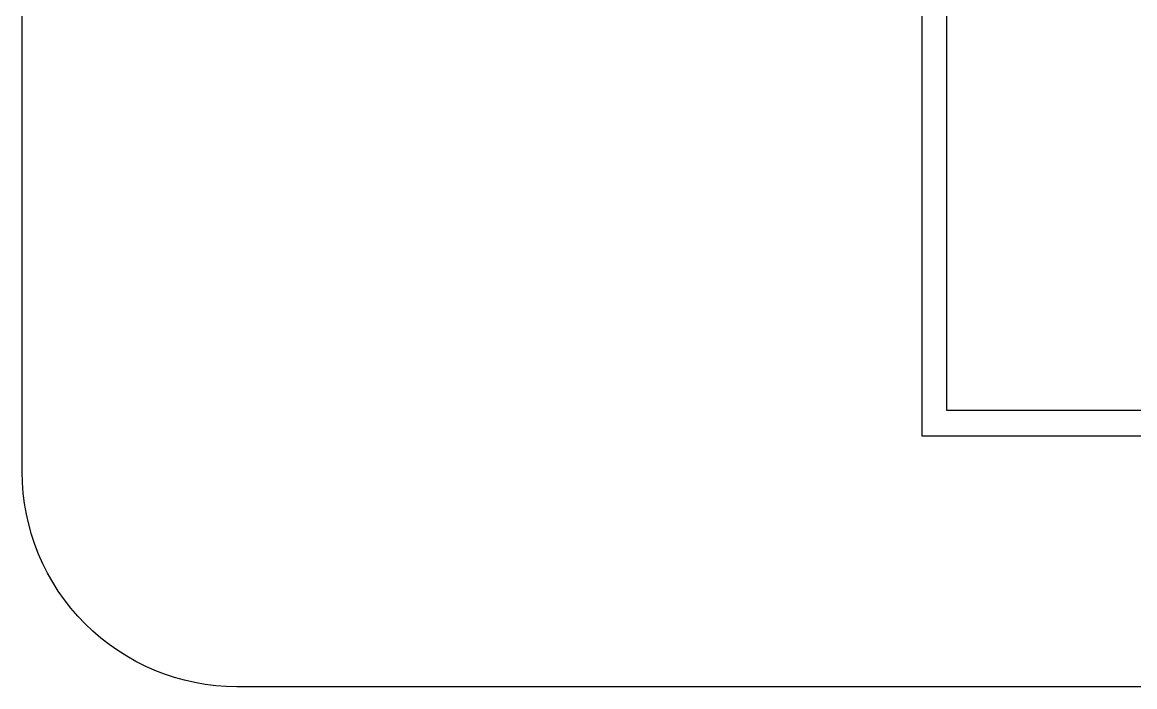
# Model space of a CAD drawing. Extents: x 0 to 297, y 0 to 210.
# Drawn here: x 0.1 to 57.6, y 0 to 34.4 of the extents above; entities that cross this region are included whole.
import ezdxf

# ---------------------------------------------------------------- set-up
doc = ezdxf.new("R2010")
doc.units = 0
doc.layers.get('0').update_dxf_attribs({"linetype": 'CONTINUOUS'})

msp = doc.modelspace()

# ---------------------------------------------------------------- linework, layer by layer
at = {"color": 1}
for p, q in [((0.05, 11.161079), (0.05, 198.838909)), ((285.83898, 0.049988), (11.161091, 0.049988))]:
    msp.add_line(p, q, dxfattribs=at)
at = {"color": 5}
for p, q in [((46.618636, 50.472278), (46.618636, 13.032702)), ((47.913639, 14.348385), (47.913639, 50.472284)), ((58.461333, 14.348385), (47.913639, 14.348385)), ((46.618636, 13.032702), (46.858428, 13.032702)), ((46.858428, 13.032702), (47.913639, 13.032702)), ((47.913639, 13.032702), (58.461333, 13.032702))]:
    msp.add_line(p, q, dxfattribs=at)
at = {"color": 1}
for points in [[(3.304363, 3.304351), (1.220629, 5.388085), (0.05, 8.214234), (0.05, 11.161079)], [(11.161091, 0.049988), (8.214247, 0.049988), (5.388097, 1.220617), (3.304363, 3.304351)]]:
    msp.add_open_spline(points, degree=3, dxfattribs=at)

doc.saveas('drawing.dxf')
